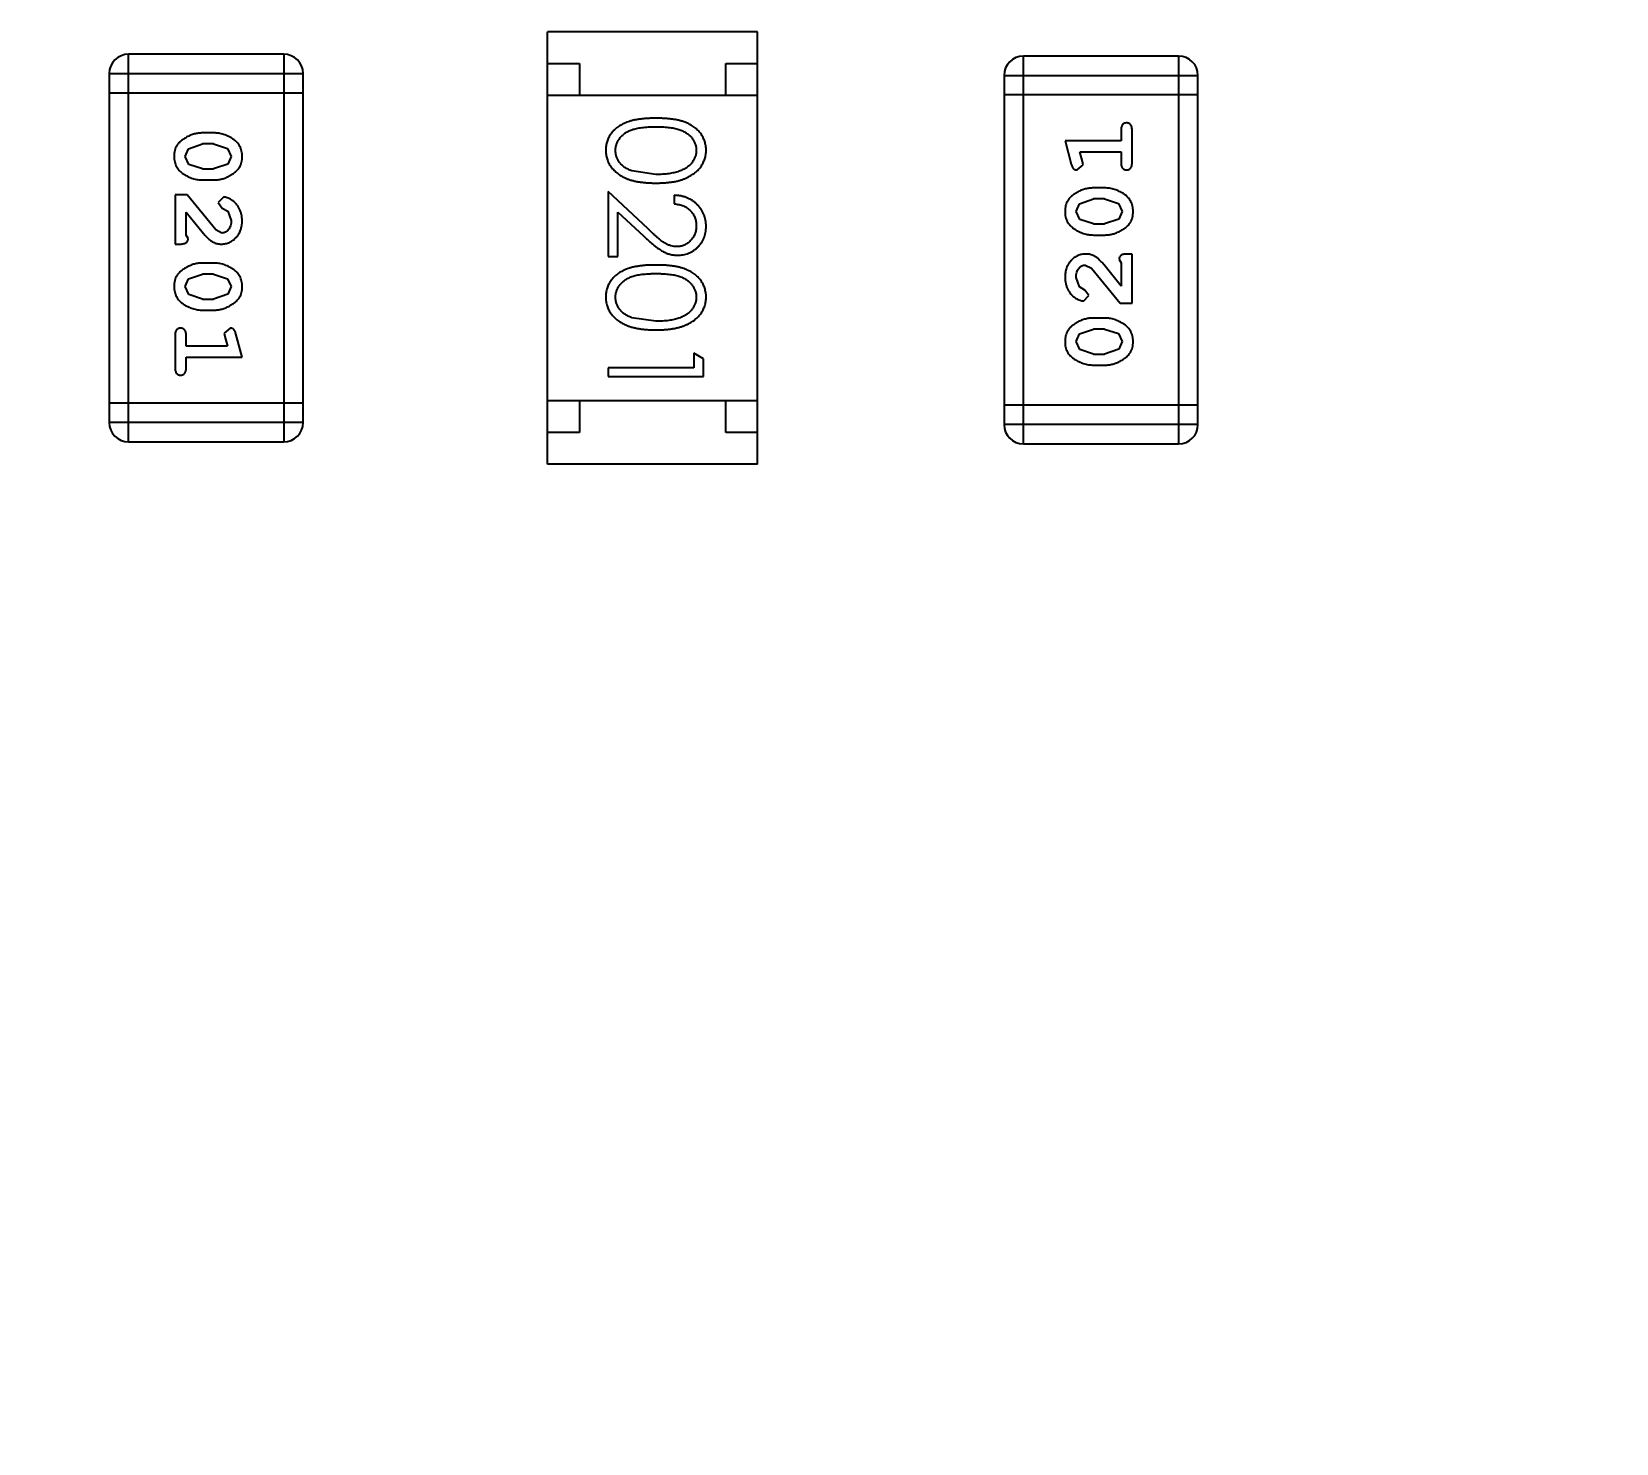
# Model space of a CAD drawing. Header units: millimetres. Extents: x -67 to 102, y -58 to 29.
# Drawn here: x 59.512 to 62.002, y -34.67 to -32.451 of the extents above; entities that cross this region are included whole.
import ezdxf

# ---------------------------------------------------------------- set-up
doc = ezdxf.new("R2010")
doc.units = ezdxf.units.MM
doc.header["$LTSCALE"] = 1.21
doc.header["$MEASUREMENT"] = 0
doc.header["$PDMODE"] = 3
doc.header["$PDSIZE"] = 0.3125
doc.layers.get('0').update_dxf_attribs({"linetype": 'CONTINUOUS'})
doc.layers.get('DEFPOINTS').update_dxf_attribs({"linetype": 'CONTINUOUS'})
doc.layers.add('Dim', color=3, linetype='CONTINUOUS', lineweight=25)
doc.styles.get("Standard").update_dxf_attribs({"font": 'txt', "width": 0.8})
doc.dimstyles.get("Standard").update_dxf_attribs({"dimtxt": 0.15625, "dimasz": 0.1875, "dimexe": 0.125, "dimexo": 0.0625, "dimgap": 0.09, "dimtad": 0, "dimtih": 1, "dimtoh": 1, "dimzin": 4, "dimdsep": 46, "dimtxsty": 'Standard', "dimblk": '_FILLED', "dimblk1": '_FILLED', "dimblk2": '_FILLED', "dimcen": 0.09, "dimazin": 1, "dimtp": 0.01, "dimtm": 0.01, "dimtfac": 1, "dimtofl": 0, "dimtmove": 0, "dimatfit": 3, "dimldrblk": '_FILLED', "dimfxl": 1, "dimtolj": 1, "dimtzin": 4, "dimarcsym": 0})

# ---------------------------------------------------------------- blocks, each defined once
blk = doc.blocks.new('_FILLED')
at = {"color": 0, "linetype": 'ByBlock'}
blk.add_solid([(0, 0), (-1, 0.1667), (-1, -0.1667)], dxfattribs=at)
blk = doc.blocks.new('*D46')
at = {"color": 0, "linetype": 'ByBlock', "lineweight": -2}
for p, q in [((46.8524, -34.0313), (46.8524, -55.0848)), ((77.3324, -34.0313), (77.3324, -55.0848)), ((46.8524, -54.9598), (58.9357, -54.9598)), ((77.3324, -54.9598), (65.2491, -54.9598))]:
    blk.add_line(p, q, dxfattribs=at)
at = {"layer": 'DEFPOINTS', "color": 0, "linetype": 'ByBlock'}
for p in [(46.8524, -33.9688), (77.3324, -33.9688)]:
    blk.add_point(p, dxfattribs=at)
at = {"color": 0, "linetype": 'ByBlock', "lineweight": -2, "xscale": 2, "yscale": 2, "zscale": 2, "rotation": 180}
blk.add_blockref('_FILLED', (46.8524, -54.9598), dxfattribs=at)
at = {"color": 0, "linetype": 'ByBlock', "lineweight": -2, "xscale": 2, "yscale": 2, "zscale": 2}
blk.add_blockref('_FILLED', (77.3324, -54.9598), dxfattribs=at)
at = {"color": 0, "linetype": 'ByBlock', "lineweight": -2, "insert": (62.0924, -54.9598), "char_height": 2, "attachment_point": 5}
blk.add_mtext('\\A1;30.48', dxfattribs=at)

msp = doc.modelspace()

# ---------------------------------------------------------------- linework, layer by layer
at = {"color": 7, "linetype": 'Continuous'}
for p, q in [((60.6529, -32.451), (60.3229, -32.451)), ((60.3229, -33.131), (60.3229, -32.451)), ((60.6529, -33.131), (60.6529, -32.451)), ((59.9083, -32.4863), (59.6645, -32.4863)), ((59.6645, -33.0959), (59.6645, -32.4863)), ((59.9083, -32.4863), (59.9083, -33.0959)), ((61.3146, -32.4894), (61.0708, -32.4894)), ((61.0708, -33.099), (61.0708, -32.4894)), ((61.3146, -32.4894), (61.3146, -33.099)), ((59.634, -32.5168), (59.9388, -32.5168)), ((59.634, -32.5168), (59.634, -33.0654)), ((59.9388, -33.0654), (59.9388, -32.5168)), ((60.3229, -32.501), (60.3729, -32.501)), ((60.3729, -32.501), (60.3729, -32.551)), ((60.6029, -32.501), (60.6529, -32.501)), ((60.6029, -32.551), (60.6029, -32.501)), ((61.0403, -32.5198), (61.3451, -32.5198)), ((61.0403, -32.5198), (61.0403, -33.0685)), ((61.3451, -33.0685), (61.3451, -32.5198)), ((59.634, -32.5473), (59.9388, -32.5473)), ((60.3229, -32.551), (60.6529, -32.551)), ((61.3451, -32.5503), (61.0403, -32.5503)), ((59.7984, -32.6102), (59.7807, -32.6102)), ((61.2242, -32.6054), (61.2242, -32.6227)), ((61.2415, -32.6573), (61.2415, -32.6054)), ((59.7533, -32.6473), (59.7586, -32.6351)), ((59.7591, -32.6596), (59.7533, -32.6473)), ((59.7586, -32.6351), (59.7809, -32.6275)), ((59.7981, -32.6275), (59.7809, -32.6275)), ((59.7981, -32.6275), (59.8199, -32.6348)), ((59.8199, -32.6348), (59.8257, -32.6471)), ((59.8257, -32.6471), (59.8204, -32.6593)), ((61.2242, -32.6227), (61.1361, -32.6227)), ((61.1361, -32.6227), (61.146, -32.6593)), ((61.1592, -32.64), (61.2242, -32.64)), ((61.1634, -32.655), (61.1592, -32.64)), ((61.2242, -32.64), (61.2242, -32.6573)), ((59.7809, -32.6668), (59.7591, -32.6596)), ((59.7809, -32.6668), (59.7981, -32.6668)), ((59.8204, -32.6593), (59.7981, -32.6668)), ((60.4932, -32.6755), (60.4555, -32.6698)), ((61.1551, -32.6683), (61.1644, -32.6604)), ((61.1644, -32.6604), (61.1634, -32.655)), ((59.7807, -32.6841), (59.7984, -32.6841)), ((61.1985, -32.6966), (61.1807, -32.6966)), ((59.7565, -32.7077), (59.7376, -32.7077)), ((59.7376, -32.7077), (59.7376, -32.7848)), ((59.8015, -32.7627), (59.7565, -32.7077)), ((59.8137, -32.7109), (59.8053, -32.7197)), ((59.8053, -32.7197), (59.8118, -32.7282)), ((60.4803, -32.7606), (60.4182, -32.7024)), ((60.4182, -32.7024), (60.4182, -32.8043)), ((60.522, -32.7082), (60.522, -32.7216)), ((61.1534, -32.7336), (61.1587, -32.7215)), ((61.1587, -32.7215), (61.181, -32.7139)), ((61.1982, -32.7139), (61.181, -32.7139)), ((61.1982, -32.7139), (61.22, -32.7212)), ((61.22, -32.7212), (61.2258, -32.7335)), ((59.7549, -32.7707), (59.7549, -32.7345)), ((59.7549, -32.7345), (59.782, -32.7681)), ((59.8118, -32.7282), (59.8203, -32.7331)), ((59.8203, -32.7331), (59.8257, -32.748)), ((60.4336, -32.7345), (60.4736, -32.7721)), ((60.4336, -32.8043), (60.4336, -32.7345)), ((61.1592, -32.746), (61.1534, -32.7336)), ((61.181, -32.7533), (61.1592, -32.746)), ((61.2205, -32.7456), (61.1982, -32.7533)), ((61.2258, -32.7335), (61.2205, -32.7456)), ((59.7581, -32.7762), (59.7549, -32.7707)), ((59.8112, -32.7675), (59.8015, -32.7627)), ((61.1807, -32.7706), (61.1985, -32.7706)), ((61.181, -32.7533), (61.1982, -32.7533)), ((59.7376, -32.7848), (59.7455, -32.7848)), ((59.7984, -32.8147), (59.7807, -32.8147)), ((60.4182, -32.8043), (60.4336, -32.8043)), ((61.1679, -32.8178), (61.1776, -32.8225)), ((61.2242, -32.8508), (61.1971, -32.8172)), ((61.221, -32.8091), (61.2242, -32.8146)), ((61.2242, -32.8146), (61.2242, -32.8508)), ((61.2415, -32.8005), (61.2336, -32.8005)), ((61.2415, -32.8775), (61.2415, -32.8005)), ((59.7533, -32.8518), (59.7586, -32.8397)), ((59.7586, -32.8397), (59.7809, -32.832)), ((59.7981, -32.832), (59.7809, -32.832)), ((59.7981, -32.832), (59.8199, -32.8393)), ((59.8199, -32.8393), (59.8257, -32.8516)), ((61.1588, -32.8521), (61.1534, -32.8373)), ((61.1776, -32.8225), (61.2226, -32.8775)), ((59.7591, -32.8641), (59.7533, -32.8518)), ((59.7809, -32.8713), (59.7591, -32.8641)), ((59.7809, -32.8713), (59.7981, -32.8713)), ((59.8204, -32.8638), (59.7981, -32.8713)), ((59.8257, -32.8516), (59.8204, -32.8638)), ((61.1673, -32.8571), (61.1588, -32.8521)), ((61.1654, -32.8744), (61.1738, -32.8656)), ((61.1738, -32.8656), (61.1673, -32.8571)), ((59.7807, -32.8886), (59.7984, -32.8886)), ((61.2226, -32.8775), (61.2415, -32.8775)), ((59.824, -32.917), (59.8147, -32.9249)), ((60.4932, -32.9063), (60.4555, -32.9006)), ((61.1587, -32.926), (61.181, -32.9184)), ((61.1985, -32.9011), (61.1807, -32.9011)), ((61.1982, -32.9184), (61.181, -32.9184)), ((61.1982, -32.9184), (61.22, -32.9257)), ((59.7376, -32.928), (59.7376, -32.9799)), ((59.7549, -32.9453), (59.7549, -32.928)), ((59.8199, -32.9453), (59.7549, -32.9453)), ((59.8147, -32.9249), (59.8157, -32.9303)), ((59.8157, -32.9303), (59.8199, -32.9453)), ((59.843, -32.9626), (59.8331, -32.926)), ((61.1534, -32.9382), (61.1587, -32.926)), ((61.1592, -32.9505), (61.1534, -32.9382)), ((61.22, -32.9257), (61.2258, -32.938)), ((61.2258, -32.938), (61.2205, -32.9501)), ((59.7549, -32.9626), (59.843, -32.9626)), ((59.7549, -32.9799), (59.7549, -32.9626)), ((60.5682, -32.9651), (60.5528, -32.9563)), ((60.5528, -32.9563), (60.5528, -32.9793)), ((60.5682, -32.9928), (60.5682, -32.9651)), ((61.181, -32.9578), (61.1592, -32.9505)), ((61.181, -32.9578), (61.1982, -32.9578)), ((61.2205, -32.9501), (61.1982, -32.9578)), ((60.5528, -32.9793), (60.4182, -32.9793)), ((60.4182, -32.9793), (60.4182, -32.9928)), ((60.4182, -32.9928), (60.5682, -32.9928)), ((61.1807, -32.9751), (61.1985, -32.9751)), ((59.9388, -33.035), (59.634, -33.035)), ((60.3229, -33.031), (60.6529, -33.031)), ((60.3729, -33.031), (60.3729, -33.081)), ((60.6029, -33.081), (60.6029, -33.031)), ((61.3451, -33.038), (61.0403, -33.038)), ((59.9388, -33.0654), (59.634, -33.0654)), ((61.3451, -33.0685), (61.0403, -33.0685)), ((60.3729, -33.081), (60.3229, -33.081)), ((60.6529, -33.081), (60.6029, -33.081)), ((59.6645, -33.0959), (59.9083, -33.0959)), ((61.0708, -33.099), (61.3146, -33.099)), ((60.6529, -33.131), (60.3229, -33.131))]:
    msp.add_line(p, q, dxfattribs=at)
for centre, start, end in [((59.6645, -32.5168), 90, 180), ((59.9083, -32.5168), 0, 90), ((61.0708, -32.5198), 90, 180), ((61.3146, -32.5198), 0, 90), ((59.6645, -33.0654), 180, 270), ((59.9083, -33.0654), 270, 0), ((61.0708, -33.0685), 180, 270), ((61.3146, -33.0685), 270, 0)]:
    msp.add_arc(centre, 0.0305, start, end, dxfattribs=at)
for points, knots in [([(60.4931, -32.587), (60.4907, -32.587), (60.4861, -32.5871), (60.4793, -32.5874), (60.473, -32.5879), (60.467, -32.5886), (60.4615, -32.5895), (60.4563, -32.5905), (60.4516, -32.5919), (60.4473, -32.5934), (60.4433, -32.5951), (60.4396, -32.5969), (60.4361, -32.5989), (60.4329, -32.6011), (60.4299, -32.6034), (60.4272, -32.6059), (60.4248, -32.6086), (60.4226, -32.6113), (60.4206, -32.6143), (60.419, -32.6173), (60.4175, -32.6204), (60.4164, -32.6236), (60.4154, -32.6268), (60.4148, -32.6302), (60.4144, -32.6337), (60.4143, -32.636), (60.4143, -32.6372)], [0, 0, 0, 0, 0.068113, 0.132564, 0.193427, 0.250218, 0.303569, 0.353576, 0.400235, 0.443586, 0.484619, 0.524292, 0.56238, 0.599049, 0.63494, 0.669782, 0.704009, 0.737842, 0.771098, 0.803896, 0.836415, 0.868639, 0.900715, 0.933378, 0.966213, 1, 1, 1, 1]), ([(60.572, -32.6372), (60.572, -32.636), (60.572, -32.6337), (60.5715, -32.6302), (60.5709, -32.6268), (60.5699, -32.6235), (60.5688, -32.6203), (60.5673, -32.6172), (60.5656, -32.6142), (60.5637, -32.6112), (60.5614, -32.6084), (60.559, -32.6057), (60.5563, -32.6033), (60.5533, -32.601), (60.5501, -32.5988), (60.5467, -32.5968), (60.543, -32.595), (60.539, -32.5933), (60.5347, -32.5918), (60.53, -32.5905), (60.5249, -32.5894), (60.5193, -32.5886), (60.5134, -32.5879), (60.507, -32.5874), (60.5002, -32.5871), (60.4955, -32.587), (60.4931, -32.587)], [0, 0, 0, 0, 0.033742, 0.066533, 0.099153, 0.13154, 0.164087, 0.196563, 0.229707, 0.263315, 0.297504, 0.331686, 0.366482, 0.4021, 0.438958, 0.476748, 0.515985, 0.556589, 0.599519, 0.645765, 0.695487, 0.748721, 0.805687, 0.866754, 0.931405, 1, 1, 1, 1]), ([(61.2328, -32.5944), (61.2322, -32.5944), (61.231, -32.5945), (61.2294, -32.595), (61.2279, -32.5958), (61.2265, -32.597), (61.2255, -32.5985), (61.2247, -32.6005), (61.2243, -32.6028), (61.2242, -32.6045), (61.2242, -32.6054)], [0, 0, 0, 0, 0.11517, 0.223509, 0.328254, 0.438012, 0.553651, 0.682263, 0.830856, 1, 1, 1, 1]), ([(61.2415, -32.6054), (61.2415, -32.6045), (61.2414, -32.6028), (61.241, -32.6005), (61.2402, -32.5985), (61.2392, -32.597), (61.2378, -32.5958), (61.2363, -32.595), (61.2346, -32.5945), (61.2334, -32.5944), (61.2328, -32.5944)], [0, 0, 0, 0, 0.169012, 0.317488, 0.445429, 0.560977, 0.67065, 0.776666, 0.88492, 1, 1, 1, 1]), ([(59.7807, -32.6102), (59.7796, -32.6102), (59.7775, -32.6103), (59.7743, -32.6106), (59.7711, -32.611), (59.7681, -32.6117), (59.765, -32.6126), (59.762, -32.6138), (59.7591, -32.615), (59.7562, -32.6165), (59.7534, -32.6181), (59.7509, -32.6197), (59.7486, -32.6213), (59.7465, -32.623), (59.7446, -32.6247), (59.7429, -32.6264), (59.7415, -32.6281), (59.7399, -32.6305), (59.7383, -32.6337), (59.737, -32.6378), (59.7362, -32.6424), (59.7361, -32.6456), (59.736, -32.6472)], [0, 0, 0, 0, 0.049886, 0.09882, 0.148132, 0.19689, 0.246038, 0.295176, 0.345305, 0.395692, 0.445312, 0.491875, 0.535813, 0.577009, 0.616081, 0.652689, 0.687585, 0.720206, 0.785062, 0.85223, 0.923759, 1, 1, 1, 1]), ([(59.843, -32.647), (59.843, -32.6456), (59.8429, -32.6427), (59.8422, -32.6387), (59.8411, -32.6348), (59.8395, -32.6312), (59.8374, -32.628), (59.8349, -32.6249), (59.8319, -32.6221), (59.8286, -32.6197), (59.825, -32.6175), (59.8213, -32.6155), (59.8176, -32.6139), (59.8138, -32.6125), (59.81, -32.6115), (59.8062, -32.6107), (59.8023, -32.6103), (59.7997, -32.6102), (59.7984, -32.6102)], [0, 0, 0, 0, 0.06692, 0.130834, 0.19258, 0.252759, 0.312631, 0.373411, 0.436359, 0.501894, 0.568244, 0.632472, 0.69556, 0.757163, 0.818592, 0.878885, 0.939235, 1, 1, 1, 1]), ([(60.4297, -32.6376), (60.4298, -32.636), (60.43, -32.6327), (60.4313, -32.6278), (60.4333, -32.6231), (60.4357, -32.6193), (60.438, -32.6164), (60.4399, -32.6144), (60.4421, -32.6125), (60.4444, -32.6107), (60.4469, -32.6091), (60.4496, -32.6076), (60.4525, -32.6063), (60.4556, -32.605), (60.459, -32.6039), (60.4628, -32.603), (60.467, -32.6022), (60.4715, -32.6016), (60.4764, -32.6011), (60.4816, -32.6008), (60.4873, -32.6005), (60.4912, -32.6005), (60.4932, -32.6005)], [0, 0, 0, 0, 0.060034, 0.120278, 0.182348, 0.247919, 0.281641, 0.315701, 0.350322, 0.385703, 0.421819, 0.459196, 0.497866, 0.538301, 0.58121, 0.628183, 0.679403, 0.734699, 0.794074, 0.858416, 0.927049, 1, 1, 1, 1]), ([(60.4932, -32.6005), (60.4952, -32.6005), (60.4991, -32.6005), (60.5048, -32.6008), (60.51, -32.6011), (60.5149, -32.6016), (60.5195, -32.6022), (60.5236, -32.6031), (60.5274, -32.604), (60.5308, -32.6051), (60.5339, -32.6063), (60.5368, -32.6077), (60.5395, -32.6092), (60.542, -32.6108), (60.5443, -32.6125), (60.5465, -32.6144), (60.5484, -32.6164), (60.5506, -32.6193), (60.553, -32.623), (60.5551, -32.6277), (60.5564, -32.6326), (60.5565, -32.636), (60.5566, -32.6376)], [0, 0, 0, 0, 0.073302, 0.142286, 0.206253, 0.266017, 0.321612, 0.372532, 0.419497, 0.462398, 0.502825, 0.541489, 0.579034, 0.615143, 0.650298, 0.684912, 0.718701, 0.752189, 0.817245, 0.879117, 0.939613, 1, 1, 1, 1]), ([(59.736, -32.6472), (59.7361, -32.6487), (59.7362, -32.6515), (59.7369, -32.6556), (59.738, -32.6594), (59.7396, -32.663), (59.7416, -32.6663), (59.7441, -32.6694), (59.7471, -32.6722), (59.7505, -32.6746), (59.7541, -32.6768), (59.7577, -32.6788), (59.7614, -32.6804), (59.7652, -32.6818), (59.769, -32.6828), (59.7729, -32.6836), (59.7767, -32.684), (59.7794, -32.6841), (59.7807, -32.6841)], [0, 0, 0, 0, 0.067217, 0.131051, 0.19272, 0.252824, 0.312745, 0.373449, 0.436041, 0.501494, 0.567761, 0.632087, 0.695096, 0.757109, 0.817993, 0.878657, 0.939311, 1, 1, 1, 1]), ([(59.7984, -32.6841), (59.7995, -32.6841), (59.8016, -32.6841), (59.8048, -32.6838), (59.8079, -32.6832), (59.8111, -32.6826), (59.8141, -32.6817), (59.8171, -32.6805), (59.8201, -32.6793), (59.823, -32.6778), (59.8257, -32.6762), (59.8282, -32.6745), (59.8306, -32.6729), (59.8327, -32.6712), (59.8345, -32.6695), (59.8362, -32.6678), (59.8376, -32.666), (59.8392, -32.6637), (59.8408, -32.6605), (59.8421, -32.6563), (59.8429, -32.6518), (59.843, -32.6486), (59.843, -32.647)], [0, 0, 0, 0, 0.049855, 0.099516, 0.148482, 0.19758, 0.246804, 0.296268, 0.346517, 0.397047, 0.446826, 0.49336, 0.537801, 0.579207, 0.617974, 0.654833, 0.689171, 0.722088, 0.786392, 0.853518, 0.924186, 1, 1, 1, 1]), ([(60.4143, -32.6372), (60.4143, -32.6384), (60.4144, -32.6407), (60.4148, -32.6443), (60.4155, -32.6477), (60.4164, -32.651), (60.4176, -32.6543), (60.4191, -32.6575), (60.4208, -32.6606), (60.4228, -32.6636), (60.4251, -32.6665), (60.4276, -32.6692), (60.4304, -32.6718), (60.4334, -32.6742), (60.4367, -32.6765), (60.4403, -32.6785), (60.4441, -32.6805), (60.4481, -32.6823), (60.4525, -32.6839), (60.4573, -32.6852), (60.4624, -32.6864), (60.4678, -32.6873), (60.4736, -32.688), (60.4798, -32.6886), (60.4863, -32.6889), (60.4908, -32.6889), (60.4931, -32.6889)], [0, 0, 0, 0, 0.033824, 0.067298, 0.10028, 0.133019, 0.165736, 0.198792, 0.232372, 0.266409, 0.301016, 0.336196, 0.371972, 0.408574, 0.446394, 0.485225, 0.525372, 0.567224, 0.611081, 0.65775, 0.70702, 0.759235, 0.814484, 0.873227, 0.934937, 1, 1, 1, 1]), ([(60.4555, -32.6698), (60.4544, -32.6694), (60.4524, -32.6687), (60.4494, -32.6673), (60.4467, -32.6659), (60.4442, -32.6643), (60.4419, -32.6625), (60.4397, -32.6607), (60.4378, -32.6587), (60.4356, -32.6559), (60.4332, -32.6522), (60.4312, -32.6475), (60.4299, -32.6426), (60.4298, -32.6393), (60.4297, -32.6376)], [0, 0, 0, 0, 0.075949, 0.148549, 0.218996, 0.286119, 0.351826, 0.416074, 0.478265, 0.540325, 0.660405, 0.774606, 0.887187, 1, 1, 1, 1]), ([(60.4931, -32.6889), (60.4954, -32.6889), (60.4999, -32.6889), (60.5065, -32.6886), (60.5127, -32.688), (60.5185, -32.6873), (60.524, -32.6863), (60.5291, -32.6852), (60.5339, -32.6838), (60.5383, -32.6822), (60.5424, -32.6803), (60.5462, -32.6784), (60.5498, -32.6763), (60.5531, -32.6741), (60.5561, -32.6717), (60.5589, -32.6691), (60.5614, -32.6664), (60.5636, -32.6635), (60.5656, -32.6605), (60.5673, -32.6574), (60.5688, -32.6543), (60.57, -32.651), (60.5709, -32.6477), (60.5716, -32.6442), (60.572, -32.6407), (60.572, -32.6384), (60.572, -32.6372)], [0, 0, 0, 0, 0.065278, 0.127205, 0.186168, 0.241675, 0.294115, 0.343609, 0.390387, 0.434463, 0.476646, 0.517002, 0.555936, 0.593716, 0.630057, 0.665601, 0.700745, 0.734917, 0.768681, 0.802087, 0.834849, 0.867433, 0.900138, 0.932806, 0.966212, 1, 1, 1, 1]), ([(60.5566, -32.6376), (60.5565, -32.6393), (60.5564, -32.6425), (60.5551, -32.6474), (60.553, -32.6521), (60.5507, -32.6558), (60.5484, -32.6587), (60.5464, -32.6607), (60.5441, -32.6627), (60.5417, -32.6645), (60.5389, -32.6662), (60.536, -32.6677), (60.5328, -32.6692), (60.5294, -32.6705), (60.5257, -32.6717), (60.5218, -32.6727), (60.5176, -32.6735), (60.5132, -32.6743), (60.5086, -32.6748), (60.5037, -32.6752), (60.4985, -32.6754), (60.495, -32.6755), (60.4932, -32.6755)], [0, 0, 0, 0, 0.059689, 0.119507, 0.181075, 0.246162, 0.279894, 0.314468, 0.350403, 0.387474, 0.426147, 0.466624, 0.508745, 0.553328, 0.600058, 0.649177, 0.700552, 0.754894, 0.811825, 0.871514, 0.934319, 1, 1, 1, 1]), ([(61.146, -32.6593), (61.1462, -32.6601), (61.1467, -32.6617), (61.1475, -32.6638), (61.1485, -32.6654), (61.1495, -32.6666), (61.1507, -32.6674), (61.152, -32.6679), (61.1535, -32.6683), (61.1546, -32.6683), (61.1551, -32.6683)], [0, 0, 0, 0, 0.187321, 0.344927, 0.475328, 0.579604, 0.674244, 0.773631, 0.882025, 1, 1, 1, 1]), ([(61.2242, -32.6573), (61.2242, -32.6582), (61.2243, -32.6599), (61.2247, -32.6622), (61.2255, -32.6642), (61.2265, -32.6657), (61.2279, -32.6669), (61.2294, -32.6677), (61.231, -32.6682), (61.2322, -32.6683), (61.2328, -32.6683)], [0, 0, 0, 0, 0.169102, 0.317658, 0.446239, 0.563118, 0.671828, 0.776546, 0.884858, 1, 1, 1, 1]), ([(61.2328, -32.6683), (61.2334, -32.6683), (61.2346, -32.6682), (61.2363, -32.6677), (61.2378, -32.6669), (61.2392, -32.6657), (61.2402, -32.6642), (61.241, -32.6622), (61.2414, -32.6599), (61.2415, -32.6582), (61.2415, -32.6573)], [0, 0, 0, 0, 0.115051, 0.223278, 0.329269, 0.437893, 0.554681, 0.682591, 0.83103, 1, 1, 1, 1]), ([(61.1807, -32.6966), (61.1796, -32.6966), (61.1775, -32.6967), (61.1743, -32.697), (61.1712, -32.6975), (61.1681, -32.6982), (61.165, -32.6991), (61.162, -32.7002), (61.159, -32.7015), (61.1561, -32.703), (61.1534, -32.7046), (61.1509, -32.7062), (61.1485, -32.7079), (61.1464, -32.7096), (61.1446, -32.7113), (61.1429, -32.713), (61.1415, -32.7147), (61.1399, -32.7171), (61.1383, -32.7203), (61.137, -32.7244), (61.1362, -32.729), (61.1361, -32.7321), (61.1361, -32.7338)], [0, 0, 0, 0, 0.049855, 0.099516, 0.148482, 0.19758, 0.246804, 0.296268, 0.346517, 0.397047, 0.446826, 0.49336, 0.537801, 0.579207, 0.617974, 0.654833, 0.689171, 0.722088, 0.786392, 0.853518, 0.924186, 1, 1, 1, 1]), ([(61.2431, -32.7335), (61.243, -32.7321), (61.243, -32.7293), (61.2422, -32.7252), (61.2411, -32.7213), (61.2395, -32.7178), (61.2375, -32.7144), (61.235, -32.7114), (61.232, -32.7086), (61.2287, -32.7061), (61.2251, -32.7039), (61.2214, -32.702), (61.2177, -32.7003), (61.2139, -32.699), (61.2101, -32.6979), (61.2063, -32.6972), (61.2024, -32.6967), (61.1998, -32.6967), (61.1985, -32.6966)], [0, 0, 0, 0, 0.067217, 0.131051, 0.19272, 0.252824, 0.312745, 0.373449, 0.436041, 0.501494, 0.567761, 0.632087, 0.695096, 0.757109, 0.817993, 0.878657, 0.939311, 1, 1, 1, 1]), ([(59.843, -32.7481), (59.843, -32.7464), (59.8428, -32.7431), (59.842, -32.7382), (59.8406, -32.7334), (59.8386, -32.7289), (59.8361, -32.7248), (59.8333, -32.7211), (59.83, -32.718), (59.8264, -32.7155), (59.8229, -32.7135), (59.8196, -32.712), (59.8165, -32.7111), (59.8146, -32.7109), (59.8137, -32.7109)], [0, 0, 0, 0, 0.098286, 0.193983, 0.289056, 0.384352, 0.477435, 0.566197, 0.652355, 0.737986, 0.818188, 0.887401, 0.94802, 1, 1, 1, 1]), ([(60.572, -32.7571), (60.572, -32.7554), (60.5719, -32.7521), (60.5712, -32.7473), (60.5701, -32.7427), (60.5686, -32.7382), (60.5666, -32.734), (60.5642, -32.73), (60.5613, -32.7262), (60.558, -32.7226), (60.5544, -32.7194), (60.5505, -32.7165), (60.5463, -32.7141), (60.5419, -32.712), (60.5373, -32.7104), (60.5324, -32.7092), (60.5273, -32.7084), (60.5238, -32.7083), (60.522, -32.7082)], [0, 0, 0, 0, 0.06445, 0.126725, 0.187421, 0.247417, 0.306749, 0.366595, 0.427749, 0.490235, 0.553031, 0.614805, 0.676505, 0.738096, 0.801021, 0.864897, 0.931209, 1, 1, 1, 1]), ([(60.522, -32.7216), (60.5234, -32.7218), (60.526, -32.722), (60.5297, -32.7228), (60.5333, -32.7237), (60.5366, -32.7249), (60.5397, -32.7265), (60.5426, -32.7282), (60.5452, -32.7302), (60.5476, -32.7325), (60.5497, -32.7349), (60.5516, -32.7375), (60.5531, -32.7403), (60.5544, -32.7432), (60.5554, -32.7463), (60.5561, -32.7495), (60.5565, -32.7529), (60.5566, -32.7552), (60.5566, -32.7564)], [0, 0, 0, 0, 0.073648, 0.143686, 0.210962, 0.275557, 0.338064, 0.399311, 0.4594, 0.51934, 0.579024, 0.637809, 0.695959, 0.754122, 0.813113, 0.873453, 0.935561, 1, 1, 1, 1]), ([(61.1361, -32.7338), (61.1361, -32.7352), (61.1362, -32.738), (61.1369, -32.7421), (61.138, -32.7459), (61.1396, -32.7495), (61.1417, -32.7528), (61.1442, -32.7559), (61.1472, -32.7586), (61.1506, -32.7611), (61.1541, -32.7633), (61.1578, -32.7652), (61.1615, -32.7669), (61.1653, -32.7682), (61.1691, -32.7693), (61.1729, -32.77), (61.1768, -32.7705), (61.1794, -32.7705), (61.1807, -32.7706)], [0, 0, 0, 0, 0.06692, 0.130834, 0.19258, 0.252759, 0.312631, 0.373411, 0.436359, 0.501894, 0.568244, 0.632472, 0.69556, 0.757163, 0.818592, 0.878885, 0.939235, 1, 1, 1, 1]), ([(61.1985, -32.7706), (61.1995, -32.7705), (61.2017, -32.7705), (61.2048, -32.7702), (61.208, -32.7697), (61.2111, -32.769), (61.2141, -32.7682), (61.2171, -32.767), (61.2201, -32.7658), (61.2229, -32.7643), (61.2257, -32.7627), (61.2282, -32.7611), (61.2305, -32.7594), (61.2326, -32.7578), (61.2345, -32.7561), (61.2362, -32.7544), (61.2376, -32.7527), (61.2392, -32.7503), (61.2408, -32.7471), (61.2421, -32.7429), (61.2429, -32.7383), (61.243, -32.7352), (61.2431, -32.7335)], [0, 0, 0, 0, 0.049886, 0.09882, 0.148132, 0.19689, 0.246038, 0.295176, 0.345305, 0.395692, 0.445312, 0.491875, 0.535813, 0.577009, 0.616081, 0.652689, 0.687585, 0.720206, 0.785062, 0.85223, 0.923759, 1, 1, 1, 1]), ([(59.782, -32.7681), (59.7827, -32.7689), (59.7842, -32.7706), (59.7864, -32.773), (59.7885, -32.7751), (59.7905, -32.777), (59.7924, -32.7786), (59.7942, -32.7799), (59.7958, -32.7811), (59.7979, -32.7822), (59.8004, -32.7833), (59.8036, -32.7842), (59.8069, -32.7847), (59.8091, -32.7848), (59.8103, -32.7848)], [0, 0, 0, 0, 0.103002, 0.197728, 0.285279, 0.365235, 0.437224, 0.502446, 0.560545, 0.611446, 0.707576, 0.80349, 0.900532, 1, 1, 1, 1]), ([(59.8103, -32.7848), (59.8114, -32.7848), (59.8136, -32.7847), (59.8168, -32.7842), (59.8199, -32.7834), (59.8229, -32.7823), (59.8257, -32.7808), (59.8284, -32.779), (59.831, -32.7769), (59.8335, -32.7745), (59.8357, -32.7719), (59.8377, -32.7691), (59.8393, -32.766), (59.8407, -32.7628), (59.8417, -32.7594), (59.8425, -32.7558), (59.8429, -32.752), (59.843, -32.7495), (59.843, -32.7481)], [0, 0, 0, 0, 0.060981, 0.120256, 0.178148, 0.236115, 0.293993, 0.352864, 0.413358, 0.476056, 0.539296, 0.602396, 0.665116, 0.728325, 0.792919, 0.859317, 0.928302, 1, 1, 1, 1]), ([(59.8257, -32.748), (59.8257, -32.7494), (59.8256, -32.7521), (59.8247, -32.7559), (59.8234, -32.7593), (59.8214, -32.7622), (59.8192, -32.7645), (59.8167, -32.7663), (59.814, -32.7673), (59.8121, -32.7674), (59.8112, -32.7675)], [0, 0, 0, 0, 0.156344, 0.299348, 0.4327, 0.561, 0.682299, 0.791883, 0.89611, 1, 1, 1, 1]), ([(60.5262, -32.7889), (60.5246, -32.7889), (60.5214, -32.7888), (60.5166, -32.7877), (60.5119, -32.786), (60.5081, -32.784), (60.505, -32.782), (60.5023, -32.7801), (60.4994, -32.7778), (60.4961, -32.7751), (60.4926, -32.772), (60.4887, -32.7686), (60.4846, -32.7647), (60.4817, -32.762), (60.4803, -32.7606)], [0, 0, 0, 0, 0.088014, 0.174976, 0.2638, 0.355443, 0.406413, 0.465519, 0.533076, 0.609353, 0.693899, 0.787171, 0.889197, 1, 1, 1, 1]), ([(60.5566, -32.7564), (60.5566, -32.7575), (60.5565, -32.7597), (60.5561, -32.763), (60.5554, -32.7661), (60.5544, -32.769), (60.5532, -32.7719), (60.5516, -32.7746), (60.5498, -32.7771), (60.5477, -32.7795), (60.5454, -32.7817), (60.543, -32.7836), (60.5405, -32.7853), (60.5378, -32.7867), (60.5351, -32.7877), (60.5322, -32.7884), (60.5293, -32.7889), (60.5272, -32.7889), (60.5262, -32.7889)], [0, 0, 0, 0, 0.068027, 0.133505, 0.19695, 0.26027, 0.322741, 0.384982, 0.448465, 0.513424, 0.578224, 0.640011, 0.700094, 0.760067, 0.819012, 0.877878, 0.938035, 1, 1, 1, 1]), ([(60.5274, -32.8024), (60.5289, -32.8024), (60.5318, -32.8023), (60.5361, -32.8017), (60.5403, -32.8007), (60.5443, -32.7994), (60.5482, -32.7976), (60.5518, -32.7954), (60.5554, -32.7929), (60.5588, -32.7899), (60.5619, -32.7867), (60.5646, -32.7832), (60.5669, -32.7794), (60.5688, -32.7754), (60.5702, -32.7712), (60.5713, -32.7667), (60.5719, -32.762), (60.572, -32.7587), (60.572, -32.7571)], [0, 0, 0, 0, 0.06271, 0.123347, 0.183401, 0.242828, 0.302097, 0.36242, 0.423725, 0.487032, 0.550491, 0.612709, 0.674265, 0.73617, 0.799211, 0.863483, 0.930525, 1, 1, 1, 1]), ([(59.7455, -32.7848), (59.7465, -32.7848), (59.7485, -32.7848), (59.7512, -32.7843), (59.7535, -32.7836), (59.7552, -32.7826), (59.7565, -32.7813), (59.7574, -32.7797), (59.758, -32.778), (59.758, -32.7768), (59.7581, -32.7762)], [0, 0, 0, 0, 0.1844, 0.34094, 0.473574, 0.586824, 0.690029, 0.789175, 0.890445, 1, 1, 1, 1]), ([(60.4736, -32.7721), (60.4751, -32.7735), (60.4781, -32.7763), (60.4825, -32.7802), (60.4866, -32.7838), (60.4905, -32.787), (60.4941, -32.7898), (60.4975, -32.7923), (60.5006, -32.7944), (60.5045, -32.7967), (60.5092, -32.799), (60.5151, -32.801), (60.5212, -32.8022), (60.5253, -32.8023), (60.5274, -32.8024)], [0, 0, 0, 0, 0.09953, 0.192079, 0.277712, 0.357454, 0.429648, 0.495771, 0.555538, 0.608657, 0.707578, 0.804328, 0.901298, 1, 1, 1, 1]), ([(59.7807, -32.8147), (59.7796, -32.8147), (59.7775, -32.8148), (59.7743, -32.8151), (59.7711, -32.8156), (59.7681, -32.8163), (59.765, -32.8171), (59.762, -32.8183), (59.7591, -32.8195), (59.7562, -32.821), (59.7534, -32.8226), (59.7509, -32.8242), (59.7486, -32.8258), (59.7465, -32.8275), (59.7446, -32.8292), (59.7429, -32.8309), (59.7415, -32.8326), (59.7399, -32.835), (59.7383, -32.8382), (59.737, -32.8424), (59.7362, -32.8469), (59.7361, -32.8501), (59.736, -32.8518)], [0, 0, 0, 0, 0.049886, 0.09882, 0.148132, 0.19689, 0.246038, 0.295176, 0.345305, 0.395692, 0.445312, 0.491875, 0.535813, 0.577009, 0.616081, 0.652689, 0.687585, 0.720206, 0.785062, 0.85223, 0.923759, 1, 1, 1, 1]), ([(59.843, -32.8515), (59.843, -32.8501), (59.8429, -32.8473), (59.8422, -32.8432), (59.8411, -32.8393), (59.8395, -32.8358), (59.8374, -32.8325), (59.8349, -32.8294), (59.8319, -32.8266), (59.8286, -32.8242), (59.825, -32.822), (59.8213, -32.82), (59.8176, -32.8184), (59.8138, -32.8171), (59.81, -32.816), (59.8062, -32.8153), (59.8023, -32.8148), (59.7997, -32.8147), (59.7984, -32.8147)], [0, 0, 0, 0, 0.06692, 0.130834, 0.19258, 0.252759, 0.312631, 0.373411, 0.436359, 0.501894, 0.568244, 0.632472, 0.69556, 0.757163, 0.818592, 0.878885, 0.939235, 1, 1, 1, 1]), ([(60.4931, -32.8178), (60.4907, -32.8178), (60.4861, -32.8178), (60.4793, -32.8181), (60.473, -32.8186), (60.467, -32.8194), (60.4615, -32.8203), (60.4563, -32.8213), (60.4516, -32.8226), (60.4473, -32.8242), (60.4433, -32.8258), (60.4396, -32.8277), (60.4361, -32.8297), (60.4329, -32.8319), (60.4299, -32.8342), (60.4272, -32.8367), (60.4248, -32.8393), (60.4226, -32.8421), (60.4206, -32.845), (60.419, -32.8481), (60.4175, -32.8511), (60.4164, -32.8543), (60.4154, -32.8576), (60.4148, -32.861), (60.4144, -32.8644), (60.4143, -32.8668), (60.4143, -32.8679)], [0, 0, 0, 0, 0.068113, 0.132564, 0.193427, 0.250218, 0.303569, 0.353576, 0.400235, 0.443586, 0.484619, 0.524292, 0.56238, 0.599049, 0.63494, 0.669782, 0.704009, 0.737842, 0.771098, 0.803896, 0.836415, 0.868639, 0.900715, 0.933378, 0.966213, 1, 1, 1, 1]), ([(60.572, -32.8679), (60.572, -32.8668), (60.572, -32.8644), (60.5715, -32.861), (60.5709, -32.8576), (60.5699, -32.8543), (60.5688, -32.8511), (60.5673, -32.848), (60.5656, -32.845), (60.5637, -32.842), (60.5614, -32.8392), (60.559, -32.8365), (60.5563, -32.8341), (60.5533, -32.8317), (60.5501, -32.8296), (60.5467, -32.8276), (60.543, -32.8257), (60.539, -32.8241), (60.5347, -32.8226), (60.53, -32.8213), (60.5249, -32.8202), (60.5193, -32.8193), (60.5134, -32.8186), (60.507, -32.8181), (60.5002, -32.8178), (60.4955, -32.8178), (60.4931, -32.8178)], [0, 0, 0, 0, 0.033742, 0.066533, 0.099153, 0.13154, 0.164087, 0.196563, 0.229707, 0.263315, 0.297504, 0.331686, 0.366482, 0.4021, 0.438958, 0.476748, 0.515985, 0.556589, 0.599519, 0.645765, 0.695487, 0.748721, 0.805687, 0.866754, 0.931405, 1, 1, 1, 1]), ([(61.1689, -32.8005), (61.1677, -32.8005), (61.1655, -32.8006), (61.1623, -32.801), (61.1592, -32.8019), (61.1562, -32.803), (61.1534, -32.8044), (61.1507, -32.8062), (61.1481, -32.8083), (61.1456, -32.8107), (61.1434, -32.8134), (61.1414, -32.8162), (61.1398, -32.8193), (61.1384, -32.8225), (61.1374, -32.8259), (61.1366, -32.8295), (61.1362, -32.8332), (61.1361, -32.8358), (61.1361, -32.8371)], [0, 0, 0, 0, 0.060981, 0.120256, 0.178148, 0.236115, 0.293993, 0.352864, 0.413358, 0.476056, 0.539296, 0.602396, 0.665116, 0.728325, 0.792919, 0.859317, 0.928302, 1, 1, 1, 1]), ([(61.1534, -32.8373), (61.1534, -32.8358), (61.1535, -32.8332), (61.1544, -32.8293), (61.1557, -32.826), (61.1577, -32.8231), (61.1599, -32.8208), (61.1624, -32.819), (61.1651, -32.818), (61.167, -32.8178), (61.1679, -32.8178)], [0, 0, 0, 0, 0.156344, 0.299348, 0.4327, 0.561, 0.682299, 0.791883, 0.89611, 1, 1, 1, 1]), ([(61.1971, -32.8172), (61.1964, -32.8163), (61.1949, -32.8146), (61.1927, -32.8123), (61.1906, -32.8102), (61.1886, -32.8083), (61.1867, -32.8067), (61.1849, -32.8053), (61.1833, -32.8042), (61.1812, -32.8031), (61.1787, -32.802), (61.1755, -32.8011), (61.1722, -32.8005), (61.17, -32.8005), (61.1689, -32.8005)], [0, 0, 0, 0, 0.103002, 0.197728, 0.285279, 0.365235, 0.437224, 0.502446, 0.560545, 0.611446, 0.707576, 0.80349, 0.900532, 1, 1, 1, 1]), ([(61.2336, -32.8005), (61.2326, -32.8005), (61.2306, -32.8005), (61.2279, -32.801), (61.2256, -32.8016), (61.2239, -32.8027), (61.2226, -32.804), (61.2217, -32.8055), (61.2211, -32.8072), (61.2211, -32.8085), (61.221, -32.8091)], [0, 0, 0, 0, 0.1844, 0.34094, 0.473574, 0.586824, 0.690029, 0.789175, 0.890445, 1, 1, 1, 1]), ([(60.4297, -32.8684), (60.4298, -32.8667), (60.43, -32.8634), (60.4313, -32.8586), (60.4333, -32.8538), (60.4357, -32.8501), (60.438, -32.8472), (60.4399, -32.8452), (60.4421, -32.8433), (60.4444, -32.8415), (60.4469, -32.8399), (60.4496, -32.8384), (60.4525, -32.837), (60.4556, -32.8358), (60.459, -32.8347), (60.4628, -32.8338), (60.467, -32.833), (60.4715, -32.8323), (60.4764, -32.8319), (60.4816, -32.8315), (60.4873, -32.8313), (60.4912, -32.8313), (60.4932, -32.8313)], [0, 0, 0, 0, 0.060034, 0.120278, 0.182348, 0.247919, 0.281641, 0.315701, 0.350322, 0.385703, 0.421819, 0.459196, 0.497866, 0.538301, 0.58121, 0.628183, 0.679403, 0.734699, 0.794074, 0.858416, 0.927049, 1, 1, 1, 1]), ([(60.4932, -32.8313), (60.4952, -32.8313), (60.4991, -32.8313), (60.5048, -32.8315), (60.51, -32.8319), (60.5149, -32.8324), (60.5195, -32.833), (60.5236, -32.8338), (60.5274, -32.8347), (60.5308, -32.8358), (60.5339, -32.8371), (60.5368, -32.8384), (60.5395, -32.8399), (60.542, -32.8416), (60.5443, -32.8433), (60.5465, -32.8452), (60.5484, -32.8472), (60.5506, -32.8501), (60.553, -32.8538), (60.5551, -32.8585), (60.5564, -32.8634), (60.5565, -32.8667), (60.5566, -32.8684)], [0, 0, 0, 0, 0.073302, 0.142286, 0.206253, 0.266017, 0.321612, 0.372532, 0.419497, 0.462398, 0.502825, 0.541489, 0.579034, 0.615143, 0.650298, 0.684912, 0.718701, 0.752189, 0.817245, 0.879117, 0.939613, 1, 1, 1, 1]), ([(61.1361, -32.8371), (61.1361, -32.8388), (61.1363, -32.8422), (61.1371, -32.8471), (61.1386, -32.8519), (61.1405, -32.8564), (61.143, -32.8605), (61.1458, -32.8642), (61.1491, -32.8673), (61.1527, -32.8698), (61.1562, -32.8718), (61.1595, -32.8732), (61.1626, -32.8742), (61.1645, -32.8743), (61.1654, -32.8744)], [0, 0, 0, 0, 0.098286, 0.193983, 0.289056, 0.384352, 0.477435, 0.566197, 0.652355, 0.737986, 0.818188, 0.887401, 0.94802, 1, 1, 1, 1]), ([(59.736, -32.8518), (59.7361, -32.8532), (59.7362, -32.856), (59.7369, -32.8601), (59.738, -32.8639), (59.7396, -32.8675), (59.7416, -32.8708), (59.7441, -32.8739), (59.7471, -32.8767), (59.7505, -32.8791), (59.7541, -32.8813), (59.7577, -32.8833), (59.7614, -32.8849), (59.7652, -32.8863), (59.769, -32.8873), (59.7729, -32.8881), (59.7767, -32.8886), (59.7794, -32.8886), (59.7807, -32.8886)], [0, 0, 0, 0, 0.067217, 0.131051, 0.19272, 0.252824, 0.312745, 0.373449, 0.436041, 0.501494, 0.567761, 0.632087, 0.695096, 0.757109, 0.817993, 0.878657, 0.939311, 1, 1, 1, 1]), ([(59.7984, -32.8886), (59.7995, -32.8886), (59.8016, -32.8886), (59.8048, -32.8883), (59.8079, -32.8878), (59.8111, -32.8871), (59.8141, -32.8862), (59.8171, -32.8851), (59.8201, -32.8838), (59.823, -32.8823), (59.8257, -32.8807), (59.8282, -32.879), (59.8306, -32.8774), (59.8327, -32.8757), (59.8345, -32.874), (59.8362, -32.8723), (59.8376, -32.8706), (59.8392, -32.8682), (59.8408, -32.865), (59.8421, -32.8608), (59.8429, -32.8563), (59.843, -32.8531), (59.843, -32.8515)], [0, 0, 0, 0, 0.049855, 0.099516, 0.148482, 0.19758, 0.246804, 0.296268, 0.346517, 0.397047, 0.446826, 0.49336, 0.537801, 0.579207, 0.617974, 0.654833, 0.689171, 0.722088, 0.786392, 0.853518, 0.924186, 1, 1, 1, 1]), ([(60.4143, -32.8679), (60.4143, -32.8691), (60.4144, -32.8715), (60.4148, -32.875), (60.4155, -32.8785), (60.4164, -32.8818), (60.4176, -32.8851), (60.4191, -32.8883), (60.4208, -32.8914), (60.4228, -32.8944), (60.4251, -32.8973), (60.4276, -32.9), (60.4304, -32.9026), (60.4334, -32.905), (60.4367, -32.9073), (60.4403, -32.9093), (60.4441, -32.9112), (60.4481, -32.913), (60.4525, -32.9146), (60.4573, -32.916), (60.4624, -32.9171), (60.4678, -32.9181), (60.4736, -32.9188), (60.4798, -32.9194), (60.4863, -32.9196), (60.4908, -32.9197), (60.4931, -32.9197)], [0, 0, 0, 0, 0.033824, 0.067298, 0.10028, 0.133019, 0.165736, 0.198792, 0.232372, 0.266409, 0.301016, 0.336196, 0.371972, 0.408574, 0.446394, 0.485225, 0.525372, 0.567224, 0.611081, 0.65775, 0.70702, 0.759235, 0.814484, 0.873227, 0.934937, 1, 1, 1, 1]), ([(60.4555, -32.9006), (60.4544, -32.9002), (60.4524, -32.8994), (60.4494, -32.8981), (60.4467, -32.8966), (60.4442, -32.895), (60.4419, -32.8933), (60.4397, -32.8914), (60.4378, -32.8894), (60.4356, -32.8866), (60.4332, -32.8829), (60.4312, -32.8782), (60.4299, -32.8734), (60.4298, -32.8701), (60.4297, -32.8684)], [0, 0, 0, 0, 0.075949, 0.148549, 0.218996, 0.286119, 0.351826, 0.416074, 0.478265, 0.540325, 0.660405, 0.774606, 0.887187, 1, 1, 1, 1]), ([(60.4931, -32.9197), (60.4954, -32.9197), (60.4999, -32.9196), (60.5065, -32.9194), (60.5127, -32.9188), (60.5185, -32.9181), (60.524, -32.9171), (60.5291, -32.916), (60.5339, -32.9145), (60.5383, -32.9129), (60.5424, -32.9111), (60.5462, -32.9092), (60.5498, -32.9071), (60.5531, -32.9049), (60.5561, -32.9024), (60.5589, -32.8999), (60.5614, -32.8972), (60.5636, -32.8943), (60.5656, -32.8913), (60.5673, -32.8882), (60.5688, -32.885), (60.57, -32.8818), (60.5709, -32.8784), (60.5716, -32.875), (60.572, -32.8715), (60.572, -32.8691), (60.572, -32.8679)], [0, 0, 0, 0, 0.065278, 0.127205, 0.186168, 0.241675, 0.294115, 0.343609, 0.390387, 0.434463, 0.476646, 0.517002, 0.555936, 0.593716, 0.630057, 0.665601, 0.700745, 0.734917, 0.768681, 0.802087, 0.834849, 0.867433, 0.900138, 0.932806, 0.966212, 1, 1, 1, 1]), ([(60.5566, -32.8684), (60.5565, -32.87), (60.5564, -32.8733), (60.5551, -32.8782), (60.553, -32.8828), (60.5507, -32.8866), (60.5484, -32.8894), (60.5464, -32.8915), (60.5441, -32.8935), (60.5417, -32.8953), (60.5389, -32.8969), (60.536, -32.8985), (60.5328, -32.8999), (60.5294, -32.9013), (60.5257, -32.9024), (60.5218, -32.9035), (60.5176, -32.9043), (60.5132, -32.9051), (60.5086, -32.9056), (60.5037, -32.906), (60.4985, -32.9062), (60.495, -32.9062), (60.4932, -32.9063)], [0, 0, 0, 0, 0.059689, 0.119507, 0.181075, 0.246162, 0.279894, 0.314468, 0.350403, 0.387474, 0.426147, 0.466624, 0.508745, 0.553328, 0.600058, 0.649177, 0.700552, 0.754894, 0.811825, 0.871514, 0.934319, 1, 1, 1, 1]), ([(59.7463, -32.917), (59.7457, -32.917), (59.7445, -32.9171), (59.7428, -32.9176), (59.7413, -32.9184), (59.7399, -32.9195), (59.7389, -32.9211), (59.7381, -32.9231), (59.7377, -32.9254), (59.7376, -32.9271), (59.7376, -32.928)], [0, 0, 0, 0, 0.115051, 0.223278, 0.329269, 0.437893, 0.554681, 0.682591, 0.83103, 1, 1, 1, 1]), ([(59.7549, -32.928), (59.7549, -32.9271), (59.7549, -32.9254), (59.7544, -32.9231), (59.7536, -32.9211), (59.7526, -32.9195), (59.7512, -32.9184), (59.7497, -32.9176), (59.7481, -32.9171), (59.7469, -32.917), (59.7463, -32.917)], [0, 0, 0, 0, 0.169102, 0.317658, 0.446239, 0.563118, 0.671828, 0.776546, 0.884858, 1, 1, 1, 1]), ([(59.8331, -32.926), (59.8329, -32.9252), (59.8324, -32.9236), (59.8316, -32.9215), (59.8306, -32.9199), (59.8296, -32.9187), (59.8284, -32.9179), (59.8271, -32.9174), (59.8256, -32.917), (59.8245, -32.917), (59.824, -32.917)], [0, 0, 0, 0, 0.187321, 0.344927, 0.475328, 0.579604, 0.674244, 0.773631, 0.882025, 1, 1, 1, 1]), ([(61.1807, -32.9011), (61.1796, -32.9012), (61.1775, -32.9012), (61.1743, -32.9015), (61.1712, -32.902), (61.1681, -32.9027), (61.165, -32.9036), (61.162, -32.9047), (61.159, -32.906), (61.1561, -32.9075), (61.1534, -32.9091), (61.1509, -32.9107), (61.1485, -32.9124), (61.1464, -32.9141), (61.1446, -32.9158), (61.1429, -32.9175), (61.1415, -32.9192), (61.1399, -32.9216), (61.1383, -32.9248), (61.137, -32.9289), (61.1362, -32.9335), (61.1361, -32.9366), (61.1361, -32.9383)], [0, 0, 0, 0, 0.049855, 0.099516, 0.148482, 0.19758, 0.246804, 0.296268, 0.346517, 0.397047, 0.446826, 0.49336, 0.537801, 0.579207, 0.617974, 0.654833, 0.689171, 0.722088, 0.786392, 0.853518, 0.924186, 1, 1, 1, 1]), ([(61.2431, -32.938), (61.243, -32.9366), (61.243, -32.9338), (61.2422, -32.9297), (61.2411, -32.9258), (61.2395, -32.9223), (61.2375, -32.9189), (61.235, -32.9159), (61.232, -32.9131), (61.2287, -32.9106), (61.2251, -32.9084), (61.2214, -32.9065), (61.2177, -32.9048), (61.2139, -32.9035), (61.2101, -32.9025), (61.2063, -32.9017), (61.2024, -32.9012), (61.1998, -32.9012), (61.1985, -32.9011)], [0, 0, 0, 0, 0.067217, 0.131051, 0.19272, 0.252824, 0.312745, 0.373449, 0.436041, 0.501494, 0.567761, 0.632087, 0.695096, 0.757109, 0.817993, 0.878657, 0.939311, 1, 1, 1, 1]), ([(61.1361, -32.9383), (61.1361, -32.9397), (61.1362, -32.9425), (61.1369, -32.9466), (61.138, -32.9504), (61.1396, -32.954), (61.1417, -32.9573), (61.1442, -32.9604), (61.1472, -32.9632), (61.1506, -32.9656), (61.1541, -32.9678), (61.1578, -32.9697), (61.1615, -32.9714), (61.1653, -32.9727), (61.1691, -32.9738), (61.1729, -32.9745), (61.1768, -32.975), (61.1794, -32.975), (61.1807, -32.9751)], [0, 0, 0, 0, 0.06692, 0.130834, 0.19258, 0.252759, 0.312631, 0.373411, 0.436359, 0.501894, 0.568244, 0.632472, 0.69556, 0.757163, 0.818592, 0.878885, 0.939235, 1, 1, 1, 1]), ([(61.1985, -32.9751), (61.1995, -32.9751), (61.2017, -32.975), (61.2048, -32.9747), (61.208, -32.9742), (61.2111, -32.9735), (61.2141, -32.9727), (61.2171, -32.9715), (61.2201, -32.9703), (61.2229, -32.9688), (61.2257, -32.9672), (61.2282, -32.9656), (61.2305, -32.9639), (61.2326, -32.9623), (61.2345, -32.9606), (61.2362, -32.9589), (61.2376, -32.9572), (61.2392, -32.9548), (61.2408, -32.9516), (61.2421, -32.9474), (61.2429, -32.9429), (61.243, -32.9397), (61.2431, -32.938)], [0, 0, 0, 0, 0.049886, 0.09882, 0.148132, 0.19689, 0.246038, 0.295176, 0.345305, 0.395692, 0.445312, 0.491875, 0.535813, 0.577009, 0.616081, 0.652689, 0.687585, 0.720206, 0.785062, 0.85223, 0.923759, 1, 1, 1, 1]), ([(59.7376, -32.9799), (59.7376, -32.9808), (59.7377, -32.9825), (59.7381, -32.9848), (59.7389, -32.9868), (59.74, -32.9883), (59.7413, -32.9895), (59.7428, -32.9903), (59.7445, -32.9908), (59.7457, -32.9909), (59.7463, -32.9909)], [0, 0, 0, 0, 0.169012, 0.317488, 0.445429, 0.560977, 0.67065, 0.776666, 0.88492, 1, 1, 1, 1]), ([(59.7463, -32.9909), (59.7469, -32.9909), (59.7481, -32.9908), (59.7497, -32.9903), (59.7512, -32.9895), (59.7526, -32.9883), (59.7536, -32.9867), (59.7544, -32.9848), (59.7549, -32.9825), (59.7549, -32.9808), (59.7549, -32.9799)], [0, 0, 0, 0, 0.11517, 0.223509, 0.328254, 0.438012, 0.553651, 0.682263, 0.830856, 1, 1, 1, 1])]:
    msp.add_open_spline(points, degree=3, knots=knots, dxfattribs=at)

# ---------------------------------------------------------------- dimensions: what is measured, and where the dimension line sits
at = {"layer": 'Dim'}
dim = msp.add_linear_dim(base=(77.3324, -54.9598), p1=(46.8524, -33.9688), p2=(77.3324, -33.9688), dimstyle='Standard', override={"dimtxt": 2, "dimasz": 2, "dimtih": 0, "dimtoh": 0, "dimzin": 0, "dimcen": 0.198, "dimadec": 0, "dimazin": 0, "dimtp": 0, "dimtm": 0, "dimtdec": 4, "dimtzin": 0}, dxfattribs=at)
dim.commit()
dim.dimension.update_dxf_attribs({"geometry": '*D46', "text_midpoint": (62.0924, -54.9598)})

doc.saveas('drawing.dxf')
